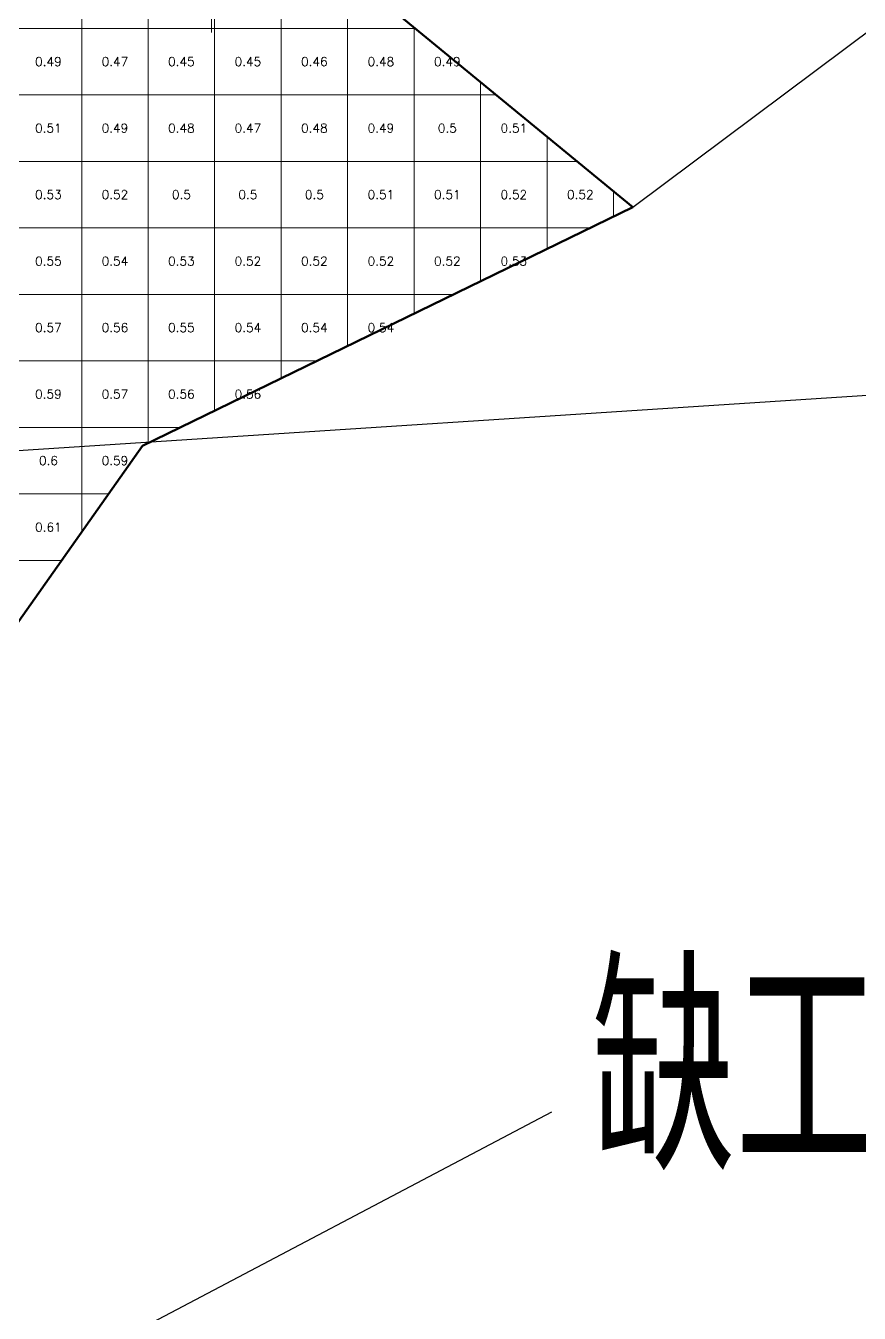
# Model space of a CAD drawing. Header units: inches. Extents: x 469761 to 469956, y 4349708 to 4349833.
# Drawn here: x 469846.52 to 469859.06, y 4349739.82 to 4349759.18 of the extents above; entities that cross this region are included whole.
import ezdxf
from ezdxf.enums import TextEntityAlignment as Align

# ---------------------------------------------------------------- set-up
doc = ezdxf.new("R2010")
doc.units = ezdxf.units.IN
doc.header["$MEASUREMENT"] = 0
doc.layers.add('123', color=7, linetype='Continuous')
doc.layers.add('点', color=7, linetype='Continuous', lineweight=0)
doc.layers.add('爆区方格网', color=7, linetype='Continuous', lineweight=0)
doc.styles.add('3dmine_textStyle_1', font='txt.shx', dxfattribs={"height": 1, "bigfont": 'gbcbig.shx'})
doc.styles.add('Standard_Shx', font='txt.shx', dxfattribs={"bigfont": 'gbcbig.shx'})

msp = doc.modelspace()

# ---------------------------------------------------------------- linework, layer by layer
for p, q in [((469843.908, 4349752.628), (469913.21, 4349757.142)), ((469840.994, 4349735.767), (469854.439, 4349742.85))]:
    msp.add_line(p, q)
at = {"color": 5, "linetype": 'Continuous', "lineweight": 50, "elevation": 1987.297}
msp.add_lwpolyline([(469817.134, 4349758.797), (469824.272, 4349756.124), (469828.701, 4349753.527), (469831.831, 4349753.068), (469833.358, 4349750.622), (469837.582, 4349745.099), (469842.228, 4349744.294), (469848.28, 4349752.862), (469855.658, 4349756.452), (469851.682, 4349759.72), (469853.994, 4349765.649), (469852.242, 4349767.401), (469842.005, 4349764.839), (469836.359, 4349766.411), (469832.229, 4349766.357), (469826.099, 4349763.33), (469820.476, 4349762.487)], dxfattribs=at)
at = {"layer": '123', "elevation": 1987.297}
msp.add_lwpolyline([(469851.682, 4349759.72), (469855.658, 4349756.452), (469860.241, 4349759.881), (469868.362, 4349765.532), (469871.556, 4349768.128), (469871.209, 4349769.962), (469869.209, 4349769.667), (469866.414, 4349769.254), (469864.214, 4349766.26), (469858.315, 4349764.574), (469853.994, 4349765.649), (469851.682, 4349759.72)], close=True, dxfattribs=at)
at = {"layer": '点', "color": 138, "linetype": 'Continuous', "lineweight": 0, "true_color": 0x004c4c, "elevation": 3972.4}
msp.add_lwpolyline([(469849.32, 4349759.08), (469849.32, 4349760.08)], dxfattribs=at)
at = {"layer": '爆区方格网', "color": 4, "linetype": 'Continuous', "lineweight": 0, "elevation": 3972.76}
for points in [[(469847.366, 4349759.14), (469846.366, 4349759.14), (469846.366, 4349760.14), (469847.366, 4349760.14), (469847.366, 4349759.14)], [(469848.366, 4349759.14), (469847.366, 4349759.14), (469847.366, 4349760.14), (469848.366, 4349760.14), (469848.366, 4349759.14)], [(469849.366, 4349759.14), (469848.366, 4349759.14), (469848.366, 4349760.14), (469849.366, 4349760.14), (469849.366, 4349759.14)], [(469850.366, 4349759.14), (469849.366, 4349759.14), (469849.366, 4349760.14), (469850.366, 4349760.14), (469850.366, 4349759.14)], [(469851.366, 4349759.14), (469850.366, 4349759.14), (469850.366, 4349760.14), (469851.366, 4349760.14), (469851.366, 4349759.14)], [(469847.366, 4349758.14), (469846.366, 4349758.14), (469846.366, 4349759.14), (469847.366, 4349759.14), (469847.366, 4349758.14)], [(469848.366, 4349758.14), (469847.366, 4349758.14), (469847.366, 4349759.14), (469848.366, 4349759.14), (469848.366, 4349758.14)], [(469849.366, 4349758.14), (469848.366, 4349758.14), (469848.366, 4349759.14), (469849.366, 4349759.14), (469849.366, 4349758.14)], [(469850.366, 4349758.14), (469849.366, 4349758.14), (469849.366, 4349759.14), (469850.366, 4349759.14), (469850.366, 4349758.14)], [(469851.366, 4349758.14), (469850.366, 4349758.14), (469850.366, 4349759.14), (469851.366, 4349759.14), (469851.366, 4349758.14)], [(469852.366, 4349758.14), (469851.366, 4349758.14), (469851.366, 4349759.14), (469852.366, 4349759.14), (469852.366, 4349758.14)], [(469853.366, 4349758.335), (469853.366, 4349758.14), (469852.366, 4349758.14), (469852.366, 4349759.14), (469852.388, 4349759.14), (469853.366, 4349758.335)], [(469847.366, 4349757.14), (469846.366, 4349757.14), (469846.366, 4349758.14), (469847.366, 4349758.14), (469847.366, 4349757.14)], [(469848.366, 4349757.14), (469847.366, 4349757.14), (469847.366, 4349758.14), (469848.366, 4349758.14), (469848.366, 4349757.14)], [(469849.366, 4349757.14), (469848.366, 4349757.14), (469848.366, 4349758.14), (469849.366, 4349758.14), (469849.366, 4349757.14)], [(469850.366, 4349757.14), (469849.366, 4349757.14), (469849.366, 4349758.14), (469850.366, 4349758.14), (469850.366, 4349757.14)], [(469851.366, 4349757.14), (469850.366, 4349757.14), (469850.366, 4349758.14), (469851.366, 4349758.14), (469851.366, 4349757.14)], [(469852.366, 4349757.14), (469851.366, 4349757.14), (469851.366, 4349758.14), (469852.366, 4349758.14), (469852.366, 4349757.14)], [(469853.366, 4349757.14), (469852.366, 4349757.14), (469852.366, 4349758.14), (469853.366, 4349758.14), (469853.366, 4349757.14)], [(469854.366, 4349757.514), (469854.366, 4349757.14), (469853.366, 4349757.14), (469853.366, 4349758.14), (469853.605, 4349758.14), (469854.366, 4349757.514)], [(469847.366, 4349756.14), (469846.366, 4349756.14), (469846.366, 4349757.14), (469847.366, 4349757.14), (469847.366, 4349756.14)], [(469848.366, 4349756.14), (469847.366, 4349756.14), (469847.366, 4349757.14), (469848.366, 4349757.14), (469848.366, 4349756.14)], [(469849.366, 4349756.14), (469848.366, 4349756.14), (469848.366, 4349757.14), (469849.366, 4349757.14), (469849.366, 4349756.14)], [(469850.366, 4349756.14), (469849.366, 4349756.14), (469849.366, 4349757.14), (469850.366, 4349757.14), (469850.366, 4349756.14)], [(469851.366, 4349756.14), (469850.366, 4349756.14), (469850.366, 4349757.14), (469851.366, 4349757.14), (469851.366, 4349756.14)], [(469852.366, 4349756.14), (469851.366, 4349756.14), (469851.366, 4349757.14), (469852.366, 4349757.14), (469852.366, 4349756.14)], [(469853.366, 4349756.14), (469852.366, 4349756.14), (469852.366, 4349757.14), (469853.366, 4349757.14), (469853.366, 4349756.14)], [(469854.366, 4349756.14), (469853.366, 4349756.14), (469853.366, 4349757.14), (469854.366, 4349757.14), (469854.366, 4349756.14)], [(469855.366, 4349756.692), (469855.366, 4349756.31), (469855.016, 4349756.14), (469854.366, 4349756.14), (469854.366, 4349757.14), (469854.822, 4349757.14), (469855.366, 4349756.692)], [(469847.366, 4349755.14), (469846.366, 4349755.14), (469846.366, 4349756.14), (469847.366, 4349756.14), (469847.366, 4349755.14)], [(469848.366, 4349755.14), (469847.366, 4349755.14), (469847.366, 4349756.14), (469848.366, 4349756.14), (469848.366, 4349755.14)], [(469849.366, 4349755.14), (469848.366, 4349755.14), (469848.366, 4349756.14), (469849.366, 4349756.14), (469849.366, 4349755.14)], [(469850.366, 4349755.14), (469849.366, 4349755.14), (469849.366, 4349756.14), (469850.366, 4349756.14), (469850.366, 4349755.14)], [(469851.366, 4349755.14), (469850.366, 4349755.14), (469850.366, 4349756.14), (469851.366, 4349756.14), (469851.366, 4349755.14)], [(469852.366, 4349755.14), (469851.366, 4349755.14), (469851.366, 4349756.14), (469852.366, 4349756.14), (469852.366, 4349755.14)], [(469853.366, 4349755.337), (469852.961, 4349755.14), (469852.366, 4349755.14), (469852.366, 4349756.14), (469853.366, 4349756.14), (469853.366, 4349755.337)], [(469854.366, 4349755.824), (469853.366, 4349755.337), (469853.366, 4349756.14), (469854.366, 4349756.14), (469854.366, 4349755.824)], [(469847.366, 4349754.14), (469846.366, 4349754.14), (469846.366, 4349755.14), (469847.366, 4349755.14), (469847.366, 4349754.14)], [(469848.366, 4349754.14), (469847.366, 4349754.14), (469847.366, 4349755.14), (469848.366, 4349755.14), (469848.366, 4349754.14)], [(469849.366, 4349754.14), (469848.366, 4349754.14), (469848.366, 4349755.14), (469849.366, 4349755.14), (469849.366, 4349754.14)], [(469850.366, 4349754.14), (469849.366, 4349754.14), (469849.366, 4349755.14), (469850.366, 4349755.14), (469850.366, 4349754.14)], [(469851.366, 4349754.364), (469850.906, 4349754.14), (469850.366, 4349754.14), (469850.366, 4349755.14), (469851.366, 4349755.14), (469851.366, 4349754.364)], [(469852.366, 4349754.85), (469851.366, 4349754.364), (469851.366, 4349755.14), (469852.366, 4349755.14), (469852.366, 4349754.85)], [(469847.366, 4349753.14), (469846.366, 4349753.14), (469846.366, 4349754.14), (469847.366, 4349754.14), (469847.366, 4349753.14)], [(469848.366, 4349753.14), (469847.366, 4349753.14), (469847.366, 4349754.14), (469848.366, 4349754.14), (469848.366, 4349753.14)], [(469849.366, 4349753.391), (469848.85, 4349753.14), (469848.366, 4349753.14), (469848.366, 4349754.14), (469849.366, 4349754.14), (469849.366, 4349753.391)], [(469850.366, 4349753.877), (469849.366, 4349753.391), (469849.366, 4349754.14), (469850.366, 4349754.14), (469850.366, 4349753.877)], [(469847.366, 4349752.14), (469846.366, 4349752.14), (469846.366, 4349753.14), (469847.366, 4349753.14), (469847.366, 4349752.14)], [(469848.366, 4349752.904), (469848.28, 4349752.862), (469847.77, 4349752.14), (469847.366, 4349752.14), (469847.366, 4349753.14), (469848.366, 4349753.14), (469848.366, 4349752.904)], [(469847.366, 4349751.568), (469847.063, 4349751.14), (469846.366, 4349751.14), (469846.366, 4349752.14), (469847.366, 4349752.14), (469847.366, 4349751.568)]]:
    msp.add_lwpolyline(points, dxfattribs=at)

# ---------------------------------------------------------------- texts
at = {"color": 4, "linetype": 'Continuous', "lineweight": 0, "style": '3dmine_textStyle_1'}
for s, p in [('0.49', (469846.866, 4349758.64, 3972.76)), ('0.47', (469847.866, 4349758.64, 3972.76)), ('0.45', (469848.866, 4349758.64, 3972.76)), ('0.45', (469849.866, 4349758.64, 3972.76)), ('0.46', (469850.866, 4349758.64, 3972.76)), ('0.48', (469851.866, 4349758.64, 3972.76)), ('0.49', (469852.866, 4349758.64, 3972.76)), ('0.51', (469846.866, 4349757.64, 3972.76)), ('0.49', (469847.866, 4349757.64, 3972.76)), ('0.48', (469848.866, 4349757.64, 3972.76)), ('0.47', (469849.866, 4349757.64, 3972.76)), ('0.48', (469850.866, 4349757.64, 3972.76)), ('0.49', (469851.866, 4349757.64, 3972.76)), ('0.5', (469852.866, 4349757.64, 3972.76)), ('0.51', (469853.866, 4349757.64, 3972.76)), ('0.53', (469846.866, 4349756.64, 3972.76)), ('0.52', (469847.866, 4349756.64, 3972.76)), ('0.5', (469848.866, 4349756.64, 3972.76)), ('0.5', (469849.866, 4349756.64, 3972.76)), ('0.5', (469850.866, 4349756.64, 3972.76)), ('0.51', (469851.866, 4349756.64, 3972.76)), ('0.51', (469852.866, 4349756.64, 3972.76)), ('0.52', (469853.866, 4349756.64, 3972.76)), ('0.52', (469854.866, 4349756.64, 3972.76)), ('0.55', (469846.866, 4349755.64, 3972.76)), ('0.54', (469847.866, 4349755.64, 3972.76)), ('0.53', (469848.866, 4349755.64, 3972.76)), ('0.52', (469849.866, 4349755.64, 3972.76)), ('0.52', (469850.866, 4349755.64, 3972.76)), ('0.52', (469851.866, 4349755.64, 3972.76)), ('0.52', (469852.866, 4349755.64, 3972.76)), ('0.53', (469853.866, 4349755.64, 3972.76)), ('0.57', (469846.866, 4349754.64, 3972.76)), ('0.56', (469847.866, 4349754.64, 3972.76)), ('0.55', (469848.866, 4349754.64, 3972.76)), ('0.54', (469849.866, 4349754.64, 3972.76)), ('0.54', (469850.866, 4349754.64, 3972.76)), ('0.54', (469851.866, 4349754.64, 3972.76)), ('0.59', (469846.866, 4349753.64, 3972.76)), ('0.57', (469847.866, 4349753.64, 3972.76)), ('0.56', (469848.866, 4349753.64, 3972.76)), ('0.56', (469849.866, 4349753.64, 3972.76)), ('0.6', (469846.866, 4349752.64, 3972.76)), ('0.59', (469847.866, 4349752.64, 3972.76)), ('0.61', (469846.866, 4349751.64, 3972.76))]:
    msp.add_text(s, height=0.1333, dxfattribs=at).set_placement(p, align=Align.MIDDLE_CENTER)
at = {"insert": (469855.035, 4349744.968), "char_height": 3, "attachment_point": 1, "style": 'Standard_Shx'}
msp.add_mtext_dynamic_manual_height_columns('缺工程，取样待结果出来，此区域再进行施工', width=47.18008, gutter_width=1, heights=[0], dxfattribs=at)

doc.saveas('drawing.dxf')
